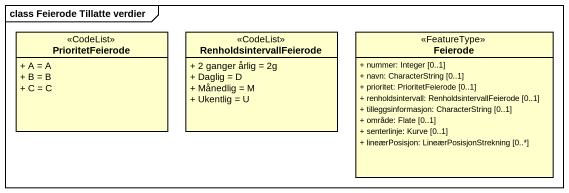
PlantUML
@startuml
mainframe class Feierode Tillatte verdier
hide circle
hide empty members
skinparam classAttributeIconSize 0
class PrioritetFeierode <<CodeList>> {
  + A = A
  + B = B
  + C = C
}
class RenholdsintervallFeierode <<CodeList>> {
  + 2 ganger årlig = 2g
  + Daglig = D
  + Månedlig = M
  + Ukentlig = U
}
class Feierode <<FeatureType>> {
  + nummer: Integer [0..1]
  + navn: CharacterString [0..1]
  + prioritet: PrioritetFeierode [0..1]
  + renholdsintervall: RenholdsintervallFeierode [0..1]
  + tilleggsinformasjon: CharacterString [0..1]
  + område: Flate [0..1]
  + senterlinje: Kurve [0..1]
  + lineærPosisjon: LineærPosisjonStrekning [0..*]
}
@enduml
